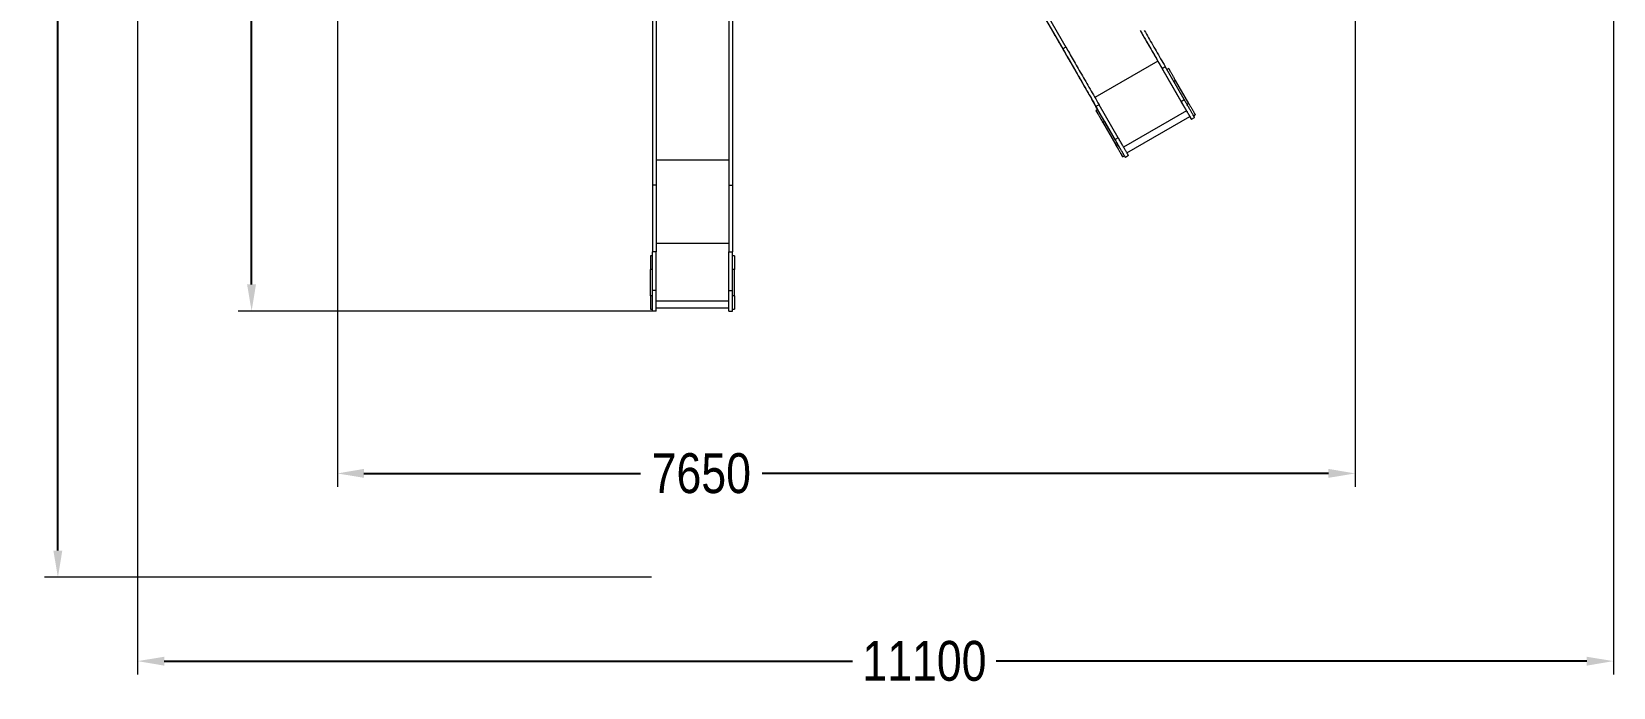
# Model space of a CAD drawing. Header units: millimetres. Extents: x -6006 to 5875, y -6399 to 6717.
# Drawn here: x -6006 to 5875, y -6399 to -1473 of the extents above; entities that cross this region are included whole.
import ezdxf

# ---------------------------------------------------------------- set-up
doc = ezdxf.new("R2010")
doc.units = ezdxf.units.MM
for name, color, linetype in [('DIKOM_ОБЪЕКТ', 7, 'Continuous'), ('DIKOM_РАЗМЕР_ЗОНА', 7, 'Continuous'), ('DIKOM_РАЗМЕР_ОБЪЕКТА', 7, 'Continuous')]:
    doc.layers.add(name, color=color, linetype=linetype)
doc.styles.add('style1', font='arial.ttf', dxfattribs={"width": 0.8})
doc.dimstyles.new('1-50', dxfattribs={"dimtxt": 300, "dimasz": 200, "dimexe": 100, "dimexo": 0, "dimgap": 100, "dimtad": 0, "dimdec": 0, "dimtxsty": 'style1', "dimcen": 0, "dimclrd": 7, "dimclre": 7, "dimadec": 1, "dimazin": 2, "dimtfac": 1, "dimtdec": 0, "dimtmove": 1, "dimatfit": 3, "dimfxl": 0, "dimlwd": 25, "dimlwe": 18, "dimarcsym": 0})

# ---------------------------------------------------------------- blocks, each defined once
blk = doc.blocks.new('*D15')
at = {"layer": 'Defpoints', "color": 0, "transparency": 16777216}
for p in [(-4354, 4593), (3409, 4593), (-1329, -3572)]:
    blk.add_point(p, dxfattribs=at)
at = {"layer": 'DIKOM_РАЗМЕР_ОБЪЕКТА', "color": 7, "lineweight": 18, "transparency": 16777216}
for p, q in [((3409, 4593), (-4454, 4593)), ((-1329, -3572), (-4454, -3572))]:
    blk.add_line(p, q, dxfattribs=at)
at = {"layer": 'DIKOM_РАЗМЕР_ОБЪЕКТА', "color": 7, "lineweight": 25, "transparency": 16777216}
for p, q in [((-4354, 4393), (-4354, 969)), ((-4354, -3372), (-4354, 52))]:
    blk.add_line(p, q, dxfattribs=at)
at = {"layer": 'DIKOM_РАЗМЕР_ОБЪЕКТА', "color": 7, "transparency": 16777216}
for points in [[(-4388, 4393), (-4321, 4393), (-4354, 4593)], [(-4388, -3372), (-4321, -3372), (-4354, -3572)]]:
    blk.add_solid(points, dxfattribs=at)
at = {"layer": 'DIKOM_РАЗМЕР_ОБЪЕКТА', "color": 0, "transparency": 16777216, "insert": (-4354, 511), "char_height": 300, "attachment_point": 5, "rotation": 90, "style": 'style1'}
blk.add_mtext('8150', dxfattribs=at)
blk = doc.blocks.new('*D16')
at = {"layer": 'Defpoints', "color": 0, "transparency": 16777216}
for p in [(3935, 4273), (-3710, -291), (3935, -4792)]:
    blk.add_point(p, dxfattribs=at)
at = {"layer": 'DIKOM_РАЗМЕР_ОБЪЕКТА', "color": 7, "lineweight": 18, "transparency": 16777216}
for p, q in [((3935, 4273), (3935, -4892)), ((-3710, -291), (-3710, -4892))]:
    blk.add_line(p, q, dxfattribs=at)
at = {"layer": 'DIKOM_РАЗМЕР_ОБЪЕКТА', "color": 7, "lineweight": 25, "transparency": 16777216}
for p, q in [((-3510, -4792), (-1433, -4792)), ((3735, -4792), (-519, -4792))]:
    blk.add_line(p, q, dxfattribs=at)
at = {"layer": 'DIKOM_РАЗМЕР_ОБЪЕКТА', "color": 7, "transparency": 16777216}
for points in [[(-3510, -4758), (-3510, -4825), (-3710, -4792)], [(3735, -4758), (3735, -4825), (3935, -4792)]]:
    blk.add_solid(points, dxfattribs=at)
at = {"layer": 'DIKOM_РАЗМЕР_ОБЪЕКТА', "color": 0, "transparency": 16777216, "insert": (-976, -4792), "char_height": 300, "attachment_point": 5, "style": 'style1'}
blk.add_mtext('7650', dxfattribs=at)
blk = doc.blocks.new('*D14')
at = {"layer": 'Defpoints', "color": 0, "transparency": 16777216}
for p in [(3463, 6717), (-5809, -5572), (-1350, -5572)]:
    blk.add_point(p, dxfattribs=at)
at = {"layer": 'DIKOM_РАЗМЕР_ЗОНА', "color": 7, "lineweight": 18, "transparency": 16777216}
for p, q in [((3463, 6717), (-5909, 6717)), ((-1350, -5572), (-5909, -5572))]:
    blk.add_line(p, q, dxfattribs=at)
at = {"layer": 'DIKOM_РАЗМЕР_ЗОНА', "color": 7, "lineweight": 25, "transparency": 16777216}
for p, q in [((-5809, 6517), (-5809, 1149)), ((-5809, -5372), (-5809, 69))]:
    blk.add_line(p, q, dxfattribs=at)
at = {"layer": 'DIKOM_РАЗМЕР_ЗОНА', "color": 7, "transparency": 16777216}
for points in [[(-5843, 6517), (-5776, 6517), (-5809, 6717)], [(-5843, -5372), (-5776, -5372), (-5809, -5572)]]:
    blk.add_solid(points, dxfattribs=at)
at = {"layer": 'DIKOM_РАЗМЕР_ЗОНА', "color": 0, "transparency": 16777216, "insert": (-5809, 609), "char_height": 300, "attachment_point": 5, "rotation": 90, "style": 'style1'}
blk.add_mtext('12300', dxfattribs=at)
blk = doc.blocks.new('*D13')
at = {"layer": 'Defpoints', "color": 0, "transparency": 16777216}
for p in [(5875, 4902), (-5210, -1294), (5875, -6202)]:
    blk.add_point(p, dxfattribs=at)
at = {"layer": 'DIKOM_РАЗМЕР_ЗОНА', "color": 7, "lineweight": 18, "transparency": 16777216}
for p, q in [((5875, 4902), (5875, -6302)), ((-5210, -1294), (-5210, -6302))]:
    blk.add_line(p, q, dxfattribs=at)
at = {"layer": 'DIKOM_РАЗМЕР_ЗОНА', "color": 7, "lineweight": 25, "transparency": 16777216}
for p, q in [((-5010, -6202), (160, -6202)), ((5675, -6202), (1240, -6202))]:
    blk.add_line(p, q, dxfattribs=at)
at = {"layer": 'DIKOM_РАЗМЕР_ЗОНА', "color": 7, "transparency": 16777216}
for points in [[(-5010, -6169), (-5010, -6236), (-5210, -6202)], [(5675, -6169), (5675, -6236), (5875, -6202)]]:
    blk.add_solid(points, dxfattribs=at)
at = {"layer": 'DIKOM_РАЗМЕР_ЗОНА', "color": 0, "transparency": 16777216, "insert": (700, -6202), "char_height": 300, "attachment_point": 5, "style": 'style1'}
blk.add_mtext('11100', dxfattribs=at)

msp = doc.modelspace()

# ---------------------------------------------------------------- linework, layer by layer
at = {"layer": 'DIKOM_ОБЪЕКТ', "color": 7, "linetype": 'Continuous', "lineweight": 15}
for p, q in [((1397.7, -1011.9), (1738.4, -1602.2)), ((1420.3, -997.1), (1761.8, -1588.7)), ((-1342.1, -1347.3), (-1342.1, -2625.8)), ((-1315.1, -1347.3), (-1315.1, -2625.8)), ((-769.1, -1347.3), (-769.1, -2625.8)), ((-742.1, -1347.3), (-742.1, -2625.8)), ((1761.8, -1588.7), (1738.4, -1602.2)), ((2453.6, -1694.9), (1980.8, -1967.9)), ((2453.6, -1694.9), (2668.4, -2066.9)), ((2484.8, -1748.9), (2508.2, -1735.4)), ((2628.2, -1997.4), (2484.8, -1748.9)), ((2651.6, -1983.9), (2508.2, -1735.4)), ((2534.6, -1751.1), (2521.6, -1758.6)), ((2585.4, -1839.2), (2572.4, -1846.7)), ((2685.4, -2012.4), (2585.4, -1839.2)), ((2001.9, -2058.6), (1956.8, -1980.3)), ((2628.2, -1997.4), (2651.6, -1983.9)), ((2685.4, -2012.4), (2672.4, -2019.9)), ((2012, -2021.9), (1988.6, -2035.4)), ((2132, -2283.9), (1988.6, -2035.4)), ((2001.9, -2058.6), (1989, -2066.1)), ((2155.4, -2270.4), (2012, -2021.9)), ((2668.4, -2066.9), (2195.5, -2339.9)), ((2220.1, -2382.5), (2693, -2109.5)), ((2705.5, -2131.1), (2728.8, -2117.6)), ((2705.5, -2131.1), (2728.8, -2117.6)), ((2705.5, -2131.1), (2705.5, -2131.1)), ((2721.5, -2105), (2734.5, -2097.5)), ((2728.8, -2117.6), (2728.8, -2117.6)), ((2038.1, -2151.2), (2138.1, -2324.4)), ((2039.8, -2154.2), (2052.8, -2146.7)), ((2039.8, -2154.2), (2139.8, -2327.4)), ((2052.8, -2146.7), (2152.8, -2319.9)), ((2155.4, -2270.4), (2132, -2283.9)), ((2139.8, -2327.4), (2152.8, -2319.9)), ((-769.1, -2438.4), (-1315.1, -2438.4)), ((2188.9, -2412.5), (2201.9, -2405)), ((2232.6, -2404.1), (2209.2, -2417.6)), ((2232.6, -2404.1), (2209.2, -2417.6)), ((2209.2, -2417.6), (2209.2, -2417.6)), ((2232.6, -2404.1), (2232.6, -2404.1)), ((-1315.1, -2625.8), (-1342.1, -2625.8)), ((-1342.1, -2625.8), (-1342.1, -3126.1)), ((-1315.1, -2625.8), (-1315.1, -3126.1)), ((-769.1, -2625.8), (-742.1, -2625.8)), ((-769.1, -2625.8), (-769.1, -3126.1)), ((-742.1, -2625.8), (-742.1, -3126.1)), ((-769.1, -3063.7), (-1315.1, -3063.7)), ((-1342.1, -3157.3), (-1357.1, -3157.3)), ((-1357.1, -3157.3), (-1357.1, -3259.1)), ((-1315.1, -3126.1), (-1342.1, -3126.1)), ((-1342.1, -3417.5), (-1342.1, -3126.1)), ((-1315.1, -3417.5), (-1315.1, -3126.1)), ((-769.1, -3126.1), (-742.1, -3126.1)), ((-769.1, -3417.5), (-769.1, -3126.1)), ((-742.1, -3417.5), (-742.1, -3126.1)), ((-727.1, -3157.3), (-742.1, -3157.3)), ((-727.1, -3157.3), (-727.1, -3259.1)), ((-1342.1, -3259.1), (-1357.1, -3259.1)), ((-1357.1, -3459), (-1357.1, -3259.1)), ((-727.1, -3259.1), (-742.1, -3259.1)), ((-727.1, -3459), (-727.1, -3259.1)), ((-1315.1, -3417.5), (-1342.1, -3417.5)), ((-1342.1, -3571.9), (-1342.1, -3417.5)), ((-1315.1, -3571.9), (-1315.1, -3417.5)), ((-769.1, -3417.5), (-742.1, -3417.5)), ((-769.1, -3571.9), (-769.1, -3417.5)), ((-742.1, -3571.9), (-742.1, -3417.5)), ((-1342.1, -3459), (-1357.1, -3459)), ((-1357.1, -3459), (-1357.1, -3557.3)), ((-1357.1, -3557.3), (-1342.1, -3557.3)), ((-769.1, -3497.8), (-1315.1, -3497.8)), ((-1315.1, -3546.9), (-769.1, -3546.9)), ((-727.1, -3459), (-742.1, -3459)), ((-742.1, -3557.3), (-727.1, -3557.3)), ((-727.1, -3459), (-727.1, -3557.3)), ((-1315.1, -3571.9), (-1342.1, -3571.9)), ((-1315.1, -3571.9), (-1342.1, -3571.9)), ((-1342.1, -3571.9), (-1342.1, -3571.9)), ((-1315.1, -3571.9), (-1315.1, -3571.9)), ((-769.1, -3571.9), (-742.1, -3571.9)), ((-769.1, -3571.9), (-742.1, -3571.9)), ((-769.1, -3571.9), (-769.1, -3571.9)), ((-742.1, -3571.9), (-742.1, -3571.9))]:
    msp.add_line(p, q, dxfattribs=at)
at = {"layer": 'DIKOM_ОБЪЕКТ', "color": 7, "linetype": 'Continuous', "lineweight": 15, "flags": 128}
for points in [[(1656.1, -1459.6), (1664.1, -1473.4), (1672.1, -1487.3), (1680.3, -1501.5), (1688.6, -1515.8), (1696.9, -1530.2), (1705.4, -1544.9), (1713.9, -1559.6), (1722.5, -1574.6), (1731.2, -1589.6), (1740, -1604.9), (1748.8, -1620.2), (1757.8, -1635.7), (1766.8, -1651.3), (1775.8, -1667), (1785, -1682.8), (1794.2, -1698.7), (1803.4, -1714.7), (1812.7, -1730.9), (1822.1, -1747.1), (1831.5, -1763.4), (1841, -1779.7), (1850.4, -1796.2), (1860, -1812.7), (1869.6, -1829.3), (1879.2, -1845.9), (1888.8, -1862.6), (1898.4, -1879.3), (1908.1, -1896.1), (1917.8, -1912.9), (1927.5, -1929.7), (1937.3, -1946.6), (1947, -1963.4), (1956.8, -1980.3)], [(1680.4, -1501.6), (1680.3, -1501.5), (1680, -1501), (1679.6, -1500.3), (1679.1, -1499.4), (1678.5, -1498.4), (1678, -1497.4), (1677.4, -1496.4), (1676.9, -1495.6), (1676.6, -1495), (1676.4, -1494.7), (1676.4, -1494.7), (1676.6, -1495), (1676.9, -1495.6), (1677.4, -1496.4), (1678, -1497.4), (1678.5, -1498.4), (1679.1, -1499.4), (1679.6, -1500.3), (1680, -1501), (1680.3, -1501.5), (1680.4, -1501.6)], [(2320.4, -1464.1), (2328.1, -1477.5), (2335.9, -1491), (2343.8, -1504.6), (2351.7, -1518.4), (2359.7, -1532.2), (2367.8, -1546.2), (2375.9, -1560.3), (2384.1, -1574.4), (2392.3, -1588.6), (2400.5, -1603), (2408.8, -1617.3), (2417.2, -1631.8), (2425.6, -1646.3), (2434, -1660.9), (2442.4, -1675.5), (2450.8, -1690.1), (2459.3, -1704.8), (2467.8, -1719.5), (2476.3, -1734.2), (2484.8, -1748.9)], [(2323.1, -1468.9), (2332.2, -1484.7), (2341.4, -1500.5), (2350.6, -1516.4), (2359.8, -1532.4), (2369.1, -1548.5), (2378.4, -1564.6), (2387.7, -1580.8), (2397.1, -1597), (2406.5, -1613.2), (2415.9, -1629.5), (2425.3, -1645.8), (2434.7, -1662.2), (2444.2, -1678.5), (2453.6, -1694.9)], [(2351.5, -1464), (2359.3, -1477.5), (2367.2, -1491.1), (2375.1, -1504.9), (2383.1, -1518.7), (2391.2, -1532.7), (2399.3, -1546.8), (2407.4, -1560.9), (2415.7, -1575.1), (2423.9, -1589.5), (2432.2, -1603.8), (2440.6, -1618.3), (2448.9, -1632.8), (2457.3, -1647.4), (2465.8, -1662), (2474.2, -1676.6), (2482.7, -1691.3), (2491.2, -1706), (2499.7, -1720.7), (2508.2, -1735.4)], [(1714.3, -1560.4), (1714.2, -1560.2), (1714, -1559.8), (1713.6, -1559.1), (1713, -1558.2), (1712.5, -1557.2), (1711.9, -1556.2), (1711.3, -1555.2), (1710.9, -1554.4), (1710.5, -1553.8), (1710.3, -1553.5), (1710.3, -1553.5), (1710.5, -1553.8), (1710.9, -1554.4), (1711.3, -1555.2), (1711.9, -1556.2), (1712.5, -1557.2), (1713, -1558.2), (1713.6, -1559.1), (1714, -1559.8), (1714.2, -1560.2), (1714.3, -1560.4)], [(1738.4, -1602.2), (1745, -1613.6), (1751.7, -1625.1), (1758.5, -1636.9), (1765.4, -1648.9), (1772.4, -1661), (1779.5, -1673.3), (1786.7, -1685.8), (1794.1, -1698.5), (1801.4, -1711.3), (1808.9, -1724.3), (1816.5, -1737.4), (1824.1, -1750.6), (1831.9, -1764), (1839.7, -1777.5), (1847.5, -1791.1), (1855.5, -1804.9), (1863.5, -1818.7), (1871.5, -1832.7), (1879.7, -1846.8), (1887.8, -1860.9), (1896, -1875.1), (1904.3, -1889.5), (1912.6, -1903.8), (1921, -1918.3), (1929.3, -1932.8), (1937.7, -1947.4), (1946.2, -1962), (1954.6, -1976.6), (1963.1, -1991.3), (1971.6, -2006), (1980.1, -2020.7), (1988.6, -2035.4)], [(1761.8, -1588.7), (1768.4, -1600.1), (1775.1, -1611.6), (1781.9, -1623.4), (1788.8, -1635.4), (1795.8, -1647.5), (1802.9, -1659.8), (1810.1, -1672.3), (1817.4, -1685), (1824.8, -1697.8), (1832.3, -1710.8), (1839.9, -1723.9), (1847.5, -1737.1), (1855.3, -1750.5), (1863.1, -1764), (1870.9, -1777.6), (1878.9, -1791.4), (1886.9, -1805.2), (1894.9, -1819.2), (1903, -1833.3), (1911.2, -1847.4), (1919.4, -1861.6), (1927.7, -1876), (1936, -1890.3), (1944.3, -1904.8), (1952.7, -1919.3), (1961.1, -1933.9), (1969.5, -1948.5), (1978, -1963.1), (1986.5, -1977.8), (1995, -1992.5), (2003.5, -2007.2), (2012, -2021.9)], [(2534.6, -1751.1), (2534.6, -1751.2), (2534.8, -1751.6), (2535.2, -1752.3), (2535.8, -1753.3), (2536.6, -1754.6), (2537.5, -1756.1), (2538.6, -1758), (2539.8, -1760.2), (2541.2, -1762.6), (2542.7, -1765.3), (2544.4, -1768.2), (2546.3, -1771.4), (2548.3, -1774.8), (2550.4, -1778.5), (2552.6, -1782.3), (2554.9, -1786.3), (2557.3, -1790.6), (2559.9, -1795), (2562.5, -1799.5), (2565.2, -1804.2), (2568, -1808.9), (2570.8, -1813.8), (2573.7, -1818.8), (2576.6, -1823.9), (2579.5, -1828.9), (2582.5, -1834.1), (2585.4, -1839.2)], [(1868.4, -1827.2), (1868.3, -1827.1), (1868, -1826.6), (1867.6, -1825.9), (1867.1, -1825), (1866.5, -1824), (1865.9, -1823), (1865.4, -1822), (1864.9, -1821.2), (1864.6, -1820.6), (1864.4, -1820.3), (1864.4, -1820.3), (1864.6, -1820.6), (1864.9, -1821.2), (1865.4, -1822), (1865.9, -1823), (1866.5, -1824), (1867.1, -1825), (1867.6, -1825.9), (1868, -1826.6), (1868.3, -1827.1), (1868.4, -1827.2)], [(1907.9, -1895.6), (1907.8, -1895.5), (1907.5, -1895), (1907.1, -1894.3), (1906.6, -1893.4), (1906, -1892.4), (1905.4, -1891.4), (1904.9, -1890.4), (1904.4, -1889.6), (1904.1, -1889.1), (1903.9, -1888.7), (1903.9, -1888.7), (1904.1, -1889.1), (1904.4, -1889.6), (1904.9, -1890.4), (1905.4, -1891.4), (1906, -1892.4), (1906.6, -1893.4), (1907.1, -1894.3), (1907.5, -1895), (1907.8, -1895.5), (1907.9, -1895.6)], [(2705.5, -2131.1), (2705.4, -2130.9), (2705.1, -2130.5), (2704.6, -2129.7), (2704, -2128.6), (2703.2, -2127.1), (2702.2, -2125.4), (2701, -2123.3), (2699.6, -2121), (2698.1, -2118.4), (2696.4, -2115.4), (2694.6, -2112.2), (2692.5, -2108.7), (2690.4, -2105), (2688.1, -2101), (2685.6, -2096.7), (2683, -2092.2), (2680.3, -2087.5), (2677.4, -2082.5), (2674.4, -2077.4), (2671.3, -2072), (2668.1, -2066.5), (2664.8, -2060.8), (2661.5, -2054.9), (2658, -2048.9), (2654.5, -2042.7), (2650.8, -2036.5), (2647.2, -2030.1), (2643.5, -2023.7), (2639.7, -2017.2), (2635.9, -2010.6), (2632.1, -2004), (2628.2, -1997.4)], [(2728.8, -2117.6), (2728.7, -2117.4), (2728.5, -2117), (2728, -2116.2), (2727.4, -2115.1), (2726.5, -2113.6), (2725.5, -2111.9), (2724.4, -2109.8), (2723, -2107.5), (2721.5, -2104.9), (2719.8, -2101.9), (2717.9, -2098.7), (2715.9, -2095.2), (2713.8, -2091.5), (2711.4, -2087.5), (2709, -2083.2), (2706.4, -2078.7), (2703.7, -2074), (2700.8, -2069), (2697.8, -2063.9), (2694.7, -2058.5), (2691.5, -2053), (2688.2, -2047.3), (2684.8, -2041.4), (2681.4, -2035.4), (2677.8, -2029.2), (2674.2, -2023), (2670.6, -2016.6), (2666.8, -2010.2), (2663.1, -2003.7), (2659.3, -1997.1), (2655.5, -1990.5), (2651.6, -1983.9)], [(2685.4, -2012.4), (2688.4, -2017.5), (2691.3, -2022.6), (2694.2, -2027.7), (2697.1, -2032.7), (2700, -2037.6), (2702.8, -2042.4), (2705.5, -2047.2), (2708.1, -2051.7), (2710.7, -2056.2), (2713.2, -2060.5), (2715.6, -2064.6), (2717.8, -2068.5), (2720, -2072.3), (2722, -2075.8), (2723.9, -2079.1), (2725.7, -2082.1), (2727.3, -2084.9), (2728.7, -2087.4), (2730, -2089.7), (2731.2, -2091.7), (2732.2, -2093.4), (2733, -2094.8), (2733.6, -2095.9), (2734.1, -2096.7), (2734.4, -2097.2), (2734.5, -2097.5), (2734.5, -2097.5)], [(2039.8, -2154.2), (2036.9, -2149.1), (2033.9, -2143.9), (2031, -2138.9), (2028.1, -2133.8), (2025.2, -2128.8), (2022.4, -2123.9), (2019.6, -2119.2), (2016.9, -2114.5), (2014.3, -2110), (2011.8, -2105.6), (2009.3, -2101.3), (2007, -2097.3), (2004.8, -2093.5), (2002.7, -2089.8), (2000.7, -2086.4), (1998.8, -2083.2), (1997.1, -2080.3), (1995.6, -2077.6), (1994.2, -2075.2), (1993, -2073), (1991.9, -2071.1), (1991, -2069.6), (1990.2, -2068.3), (1989.6, -2067.3), (1989.2, -2066.6), (1989, -2066.2), (1989, -2066.1), (1989.1, -2066.3), (1989.4, -2066.8), (1989.9, -2067.6), (1990.5, -2068.8), (1991.3, -2070.2), (1992.3, -2071.9), (1993.4, -2073.9), (1994.8, -2076.1), (1996.2, -2078.7), (1997.8, -2081.5), (1999.6, -2084.5), (2001.5, -2087.8), (2003.5, -2091.3), (2005.7, -2095), (2007.9, -2099), (2010.3, -2103.1), (2012.8, -2107.4), (2015.4, -2111.8), (2018, -2116.4), (2020.7, -2121.1), (2023.5, -2126), (2026.4, -2130.9), (2029.3, -2135.9), (2032.2, -2141), (2035.1, -2146.1), (2038.1, -2151.2)], [(2052.8, -2146.7), (2049.9, -2141.6), (2046.9, -2136.4), (2044, -2131.4), (2041.1, -2126.3), (2038.2, -2121.3), (2035.4, -2116.4), (2032.6, -2111.7), (2029.9, -2107), (2027.3, -2102.5), (2024.7, -2098.1), (2022.3, -2093.8), (2020, -2089.8), (2017.8, -2086), (2015.6, -2082.3), (2013.7, -2078.9), (2011.8, -2075.7), (2010.1, -2072.8), (2008.6, -2070.1), (2007.2, -2067.7), (2005.9, -2065.5), (2004.9, -2063.6), (2004, -2062.1), (2003.2, -2060.8), (2002.6, -2059.8), (2002.2, -2059.1), (2002, -2058.7), (2001.9, -2058.6)], [(2668.4, -2066.9), (2670.5, -2070.6), (2672.6, -2074.2), (2674.6, -2077.7), (2676.7, -2081.2), (2678.6, -2084.6), (2680.5, -2087.8), (2682.2, -2090.9), (2683.9, -2093.8), (2685.5, -2096.5), (2686.9, -2099), (2688.2, -2101.3), (2689.4, -2103.3), (2690.4, -2105), (2691.3, -2106.5), (2691.9, -2107.7), (2692.4, -2108.6), (2692.8, -2109.2), (2692.9, -2109.4), (2693, -2109.5)], [(2693, -2109.5), (2694.8, -2112.7), (2696.6, -2115.8), (2698.2, -2118.6), (2699.7, -2121.2), (2701, -2123.5), (2702.2, -2125.5), (2703.2, -2127.2), (2704, -2128.6), (2704.6, -2129.7), (2705.1, -2130.5), (2705.4, -2130.9), (2705.5, -2131.1)], [(2041, -2156.2), (2040.9, -2156), (2040.6, -2155.6), (2040.2, -2154.9), (2039.7, -2154), (2039.1, -2153), (2038.5, -2152), (2038, -2151), (2037.5, -2150.2), (2037.2, -2149.6), (2037, -2149.3), (2037, -2149.3), (2037.1, -2149.5), (2037.5, -2150.1), (2037.9, -2150.9), (2038.5, -2151.9), (2039.1, -2152.9), (2039.7, -2153.9), (2040.2, -2154.8), (2040.6, -2155.5), (2040.9, -2156), (2041, -2156.2)], [(2209.2, -2417.6), (2209.1, -2417.4), (2208.9, -2417), (2208.4, -2416.2), (2207.8, -2415.1), (2206.9, -2413.6), (2205.9, -2411.9), (2204.8, -2409.8), (2203.4, -2407.5), (2201.9, -2404.9), (2200.2, -2401.9), (2198.3, -2398.7), (2196.3, -2395.2), (2194.1, -2391.5), (2191.8, -2387.5), (2189.4, -2383.2), (2186.8, -2378.7), (2184, -2374), (2181.2, -2369), (2178.2, -2363.9), (2175.1, -2358.5), (2171.9, -2353), (2168.6, -2347.3), (2165.2, -2341.4), (2161.8, -2335.4), (2158.2, -2329.2), (2154.6, -2323), (2150.9, -2316.6), (2147.2, -2310.2), (2143.5, -2303.7), (2139.7, -2297.1), (2135.8, -2290.5), (2132, -2283.9)], [(2140.9, -2329.3), (2140.9, -2329.2), (2140.6, -2328.8), (2140.2, -2328.1), (2139.7, -2327.2), (2139.1, -2326.2), (2138.5, -2325.2), (2138, -2324.2), (2137.5, -2323.4), (2137.2, -2322.8), (2137, -2322.5), (2137, -2322.4), (2137.1, -2322.7), (2137.5, -2323.3), (2137.9, -2324.1), (2138.5, -2325), (2139.1, -2326.1), (2139.6, -2327.1), (2140.2, -2328), (2140.6, -2328.7), (2140.8, -2329.2), (2140.9, -2329.3)], [(2138.1, -2324.4), (2141, -2329.5), (2144, -2334.6), (2146.9, -2339.7), (2149.8, -2344.7), (2152.7, -2349.7), (2155.5, -2354.6), (2158.3, -2359.4), (2161, -2364.1), (2163.6, -2368.6), (2166.1, -2373), (2168.6, -2377.2), (2170.9, -2381.3), (2173.1, -2385.1), (2175.2, -2388.7), (2177.2, -2392.2), (2179.1, -2395.3), (2180.7, -2398.3), (2182.3, -2401), (2183.7, -2403.4), (2184.9, -2405.5), (2186, -2407.4), (2186.9, -2409), (2187.7, -2410.3), (2188.3, -2411.3), (2188.7, -2412), (2188.9, -2412.4), (2188.9, -2412.5), (2188.8, -2412.2), (2188.5, -2411.7), (2188, -2410.9), (2187.4, -2409.8), (2186.6, -2408.4), (2185.6, -2406.7), (2184.4, -2404.7), (2183.1, -2402.4), (2181.7, -2399.9), (2180.1, -2397.1), (2178.3, -2394.1), (2176.4, -2390.8), (2174.4, -2387.3), (2172.2, -2383.5), (2170, -2379.6), (2167.6, -2375.5), (2165.1, -2371.2), (2162.5, -2366.7), (2159.9, -2362.2), (2157.2, -2357.4), (2154.4, -2352.6), (2151.5, -2347.7), (2148.6, -2342.7), (2145.7, -2337.6), (2142.8, -2332.5), (2139.8, -2327.4)], [(2201.9, -2405), (2201.9, -2405), (2201.8, -2404.7), (2201.5, -2404.2), (2201, -2403.4), (2200.4, -2402.3), (2199.6, -2400.9), (2198.6, -2399.2), (2197.4, -2397.2), (2196.1, -2394.9), (2194.7, -2392.4), (2193.1, -2389.6), (2191.3, -2386.6), (2189.4, -2383.3), (2187.4, -2379.8), (2185.2, -2376), (2183, -2372.1), (2180.6, -2368), (2178.1, -2363.7), (2175.5, -2359.2), (2172.9, -2354.7), (2170.2, -2349.9), (2167.4, -2345.1), (2164.5, -2340.2), (2161.6, -2335.2), (2158.7, -2330.1), (2155.8, -2325), (2152.8, -2319.9)], [(2232.6, -2404.1), (2232.5, -2403.9), (2232.2, -2403.5), (2231.8, -2402.7), (2231.1, -2401.6), (2230.3, -2400.1), (2229.3, -2398.4), (2228.1, -2396.3), (2226.8, -2394), (2225.3, -2391.4), (2223.6, -2388.4), (2221.7, -2385.2), (2219.7, -2381.7), (2217.5, -2378), (2215.2, -2374), (2212.8, -2369.7), (2210.2, -2365.2), (2207.4, -2360.5), (2204.6, -2355.5), (2201.6, -2350.4), (2198.5, -2345), (2195.3, -2339.5), (2192, -2333.8), (2188.6, -2327.9), (2185.1, -2321.9), (2181.6, -2315.7), (2178, -2309.5), (2174.3, -2303.1), (2170.6, -2296.7), (2166.8, -2290.2), (2163, -2283.6), (2159.2, -2277), (2155.4, -2270.4)], [(2201.9, -2405), (2202, -2405.1), (2203.5, -2407.7), (2204.8, -2410), (2206, -2412), (2207, -2413.7), (2207.8, -2415.1), (2208.4, -2416.2), (2208.9, -2417), (2209.1, -2417.4), (2209.2, -2417.6)]]:
    msp.add_lwpolyline(points, dxfattribs=at)

# ---------------------------------------------------------------- dimensions: what is measured, and where the dimension line sits
at = {"layer": 'DIKOM_РАЗМЕР_ЗОНА'}
dim = msp.add_linear_dim(base=(-5809.5, -5571.9), p1=(3463.3, 6716.6), p2=(-1350.4, -5571.9), angle=90, text='12300', dimstyle='1-50', override={"dimscale": 1, "dimtix": 0, "dimtofl": 1, "dimtmove": 1, "dimatfit": 3}, dxfattribs=at)
dim.commit()
dim.dimension.update_dxf_attribs({"geometry": '*D14', "text_midpoint": (-5809.5, 609.2), "dimtype": 160})
dim = msp.add_linear_dim(base=(5874.9, -6202.3), p1=(-5210.1, -1293.8), p2=(5874.9, 4901.6), text='11100', dimstyle='1-50', override={"dimscale": 1, "dimtix": 0, "dimtofl": 1, "dimtmove": 1, "dimatfit": 3}, dxfattribs=at)
dim.commit()
dim.dimension.update_dxf_attribs({"geometry": '*D13', "text_midpoint": (700.4, -6202.3), "dimtype": 160})
at = {"layer": 'DIKOM_РАЗМЕР_ОБЪЕКТА'}
dim = msp.add_linear_dim(base=(-4354.5, 4593), p1=(-1328.6, -3571.9), p2=(3409.3, 4593), angle=90, text='8150', dimstyle='1-50', override={"dimscale": 1, "dimtix": 0, "dimtofl": 1, "dimtmove": 1, "dimatfit": 3}, dxfattribs=at)
dim.commit()
dim.dimension.update_dxf_attribs({"geometry": '*D15', "text_midpoint": (-4354.5, 510.6)})
dim = msp.add_linear_dim(base=(3934.6, -4791.6), p1=(-3710.1, -291), p2=(3934.6, 4272.9), text='7650', dimstyle='1-50', override={"dimscale": 1, "dimtix": 0, "dimtofl": 1, "dimtmove": 1, "dimatfit": 3}, dxfattribs=at)
dim.commit()
dim.dimension.update_dxf_attribs({"geometry": '*D16', "text_midpoint": (-975.7, -4791.6), "dimtype": 160})

doc.saveas('drawing.dxf')
